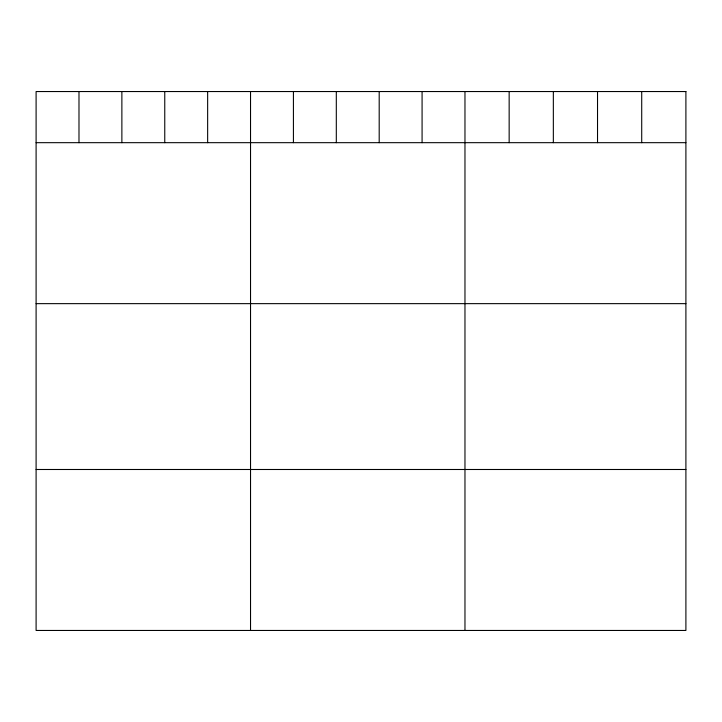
<?xml version="1.0" encoding="UTF-8"?>
<svg xmlns="http://www.w3.org/2000/svg" width="722" height="722" viewBox="0 0 722 722"><rect width="100%" height="100%" fill="white"/><g stroke="black" fill="none" stroke-linecap="round" stroke-linejoin="round"><path stroke-width="1.08" d="M36.1 142.676L685.9 142.676M36.1 303.646L685.9 303.646M36.1 469.49L685.9 469.49M641.714 91.541L641.714 142.676M597.527 91.541L597.527 142.676M553.341 91.541L553.341 142.676M509.154 91.541L509.154 142.676M464.968 91.541L464.968 630.459M422.081 91.541L422.081 142.676M379.194 91.541L379.194 142.676M336.308 91.541L336.308 142.676M293.421 91.541L293.421 142.676M250.534 91.541L250.534 630.459M207.647 91.541L207.647 142.676M164.76 91.541L164.76 142.676M121.874 91.541L121.874 142.676M78.987 91.541L78.987 142.676M685.9 91.541L36.1 91.541L36.1 630.459L685.9 630.459L685.9 91.541"/></g></svg>
